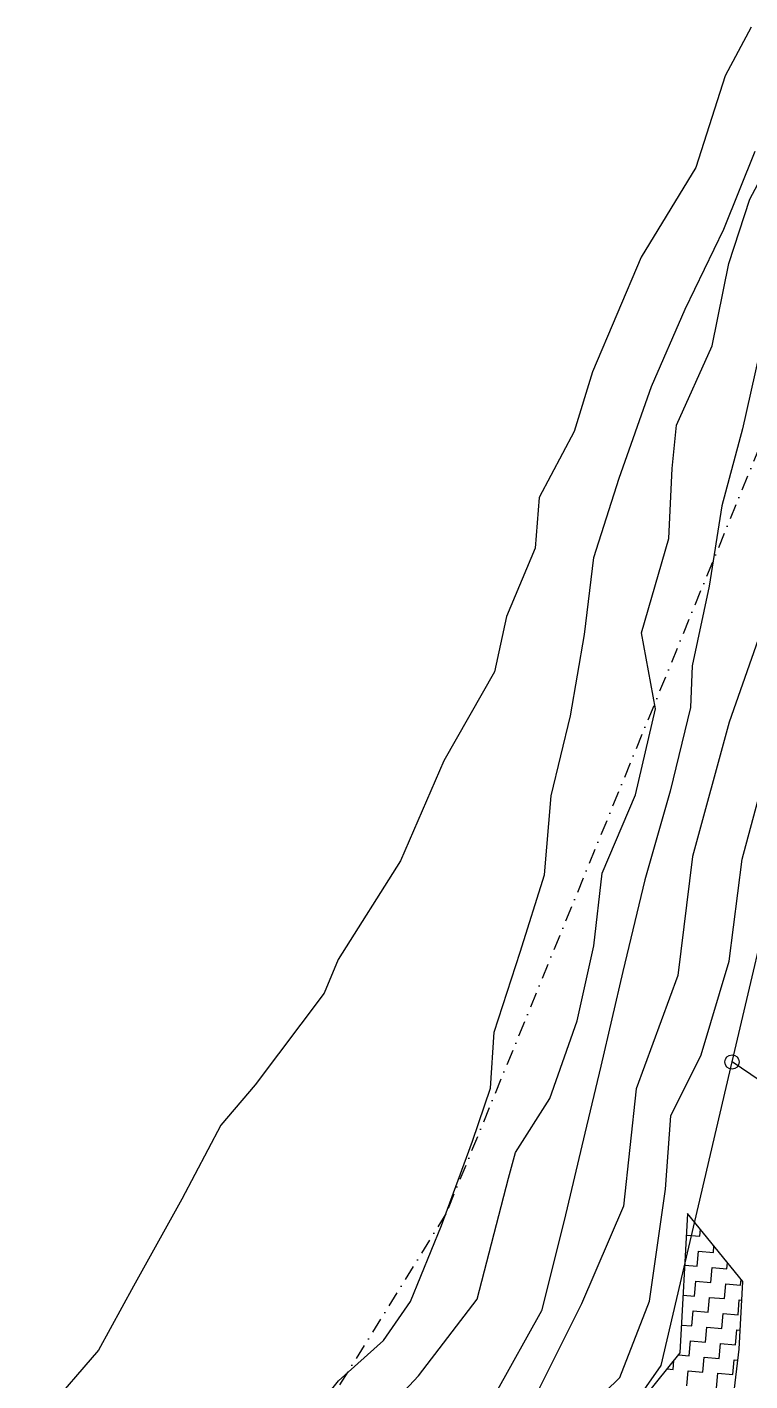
# Model space of a CAD drawing. Header units: metres. Extents: x 302356 to 305648, y 1939949 to 1943623.
# Drawn here: x 302528.6 to 302763.8, y 1943161.7 to 1943602.3 of the extents above; entities that cross this region are included whole.
import ezdxf

# ---------------------------------------------------------------- set-up
doc = ezdxf.new("R2010")
doc.units = ezdxf.units.M
doc.linetypes.add('DASHDOT', pattern=[1, 0.5, -0.25, 0, -0.25])
for name, color, linetype in [('LINE_WATER', 4, 'Continuous'), ('POLY_HATCH', 12, 'Continuous'), ('POLY_PARCEL', 6, 'Continuous'), ('POLY_WATER', 4, 'Continuous'), ('V_BOUND_STREAM_LINE', 7, 'DASHDOT')]:
    doc.layers.add(name, color=color, linetype=linetype)

msp = doc.modelspace()

# ---------------------------------------------------------------- linework, layer by layer
msp.add_circle((302757.99, 1943265.5), 2.33)
at = {"layer": 'LINE_WATER'}
for p, q in [((302763.74, 1943546.25), (302774.99, 1943567.47)), ((302755.32, 1943536.5), (302765.48, 1943561.95)), ((302756.92, 1943525.38), (302763.74, 1943546.25)), ((302742.68, 1943510.52), (302755.32, 1943536.5)), ((302751.53, 1943498.53), (302756.92, 1943525.38)), ((302731.82, 1943485.37), (302742.68, 1943510.52)), ((302739.88, 1943472.71), (302751.53, 1943498.53)), ((302766.79, 1943495.74), (302761.39, 1943471.57)), ((302721.28, 1943455.55), (302731.82, 1943485.37)), ((302738.53, 1943458.68), (302739.88, 1943472.71)), ((302761.39, 1943471.57), (302754.7, 1943446.54)), ((302737.4, 1943435.85), (302738.53, 1943458.68)), ((302713.05, 1943429.68), (302721.28, 1943455.55)), ((302754.7, 1943446.54), (302750.58, 1943420.32)), ((302728.5, 1943405.16), (302737.4, 1943435.85)), ((302710.01, 1943404.58), (302713.05, 1943429.68)), ((302750.58, 1943420.32), (302745.03, 1943394.46)), ((302768.64, 1943409.19), (302757.07, 1943376.08)), ((302705.39, 1943378.15), (302710.01, 1943404.58)), ((302733.06, 1943380.38), (302728.5, 1943405.16)), ((302745.03, 1943394.46), (302744.46, 1943380.85)), ((302726.59, 1943352.4), (302733.06, 1943380.38)), ((302744.46, 1943380.85), (302737.81, 1943353.62)), ((302699.09, 1943352.11), (302705.39, 1943378.15)), ((302757.07, 1943376.08), (302745.15, 1943332.38)), ((302761.32, 1943331.54), (302771.64, 1943369.78)), ((302737.81, 1943353.62), (302729.56, 1943324.82)), ((302696.97, 1943326.44), (302699.09, 1943352.11)), ((302715.71, 1943327), (302726.59, 1943352.4)), ((302745.15, 1943332.38), (302740.38, 1943293.66)), ((302757.03, 1943298.36), (302761.32, 1943331.54)), ((302689.04, 1943301.28), (302696.97, 1943326.44)), ((302713.04, 1943303.33), (302715.71, 1943327)), ((302729.56, 1943324.82), (302722.44, 1943294.95)), ((302680.54, 1943275.18), (302689.04, 1943301.28)), ((302707.62, 1943278.93), (302713.04, 1943303.33)), ((302747.93, 1943267.83), (302757.03, 1943298.36)), ((302722.44, 1943294.95), (302715.24, 1943264.11)), ((302740.38, 1943293.66), (302726.81, 1943256.81)), ((302698.69, 1943253.6), (302707.62, 1943278.93)), ((302679.33, 1943257), (302680.54, 1943275.18)), ((302738.08, 1943248), (302747.93, 1943267.83)), ((302715.24, 1943264.11), (302710.05, 1943242.37)), ((302673.55, 1943239.69), (302679.33, 1943257)), ((302726.81, 1943256.81), (302722.64, 1943218.59)), ((302687.52, 1943236.04), (302698.69, 1943253.6)), ((302736.28, 1943224.11), (302738.08, 1943248)), ((302710.05, 1943242.37), (302703.3, 1943213.93)), ((302663.46, 1943212.28), (302673.55, 1943239.69)), ((302685.2, 1943227.7), (302687.52, 1943236.04)), ((302675.06, 1943188.34), (302685.2, 1943227.7)), ((302731.15, 1943187.65), (302736.28, 1943224.11)), ((302722.64, 1943218.59), (302708.95, 1943186.79)), ((302653.37, 1943187.55), (302663.46, 1943212.28)), ((302703.3, 1943213.93), (302695.98, 1943184.57)), ((302644.58, 1943174.9), (302653.37, 1943187.55)), ((302655.91, 1943163.42), (302675.06, 1943188.34)), ((302708.95, 1943186.79), (302692.34, 1943153.56)), ((302721.42, 1943162.78), (302731.15, 1943187.65)), ((302695.98, 1943184.57), (302681.07, 1943157.81)), ((302629.88, 1943161.78), (302644.58, 1943174.9)), ((302633.42, 1943139.28), (302655.91, 1943163.42)), ((302610.82, 1943137.83), (302629.88, 1943161.78)), ((302711.94, 1943153.54), (302721.42, 1943162.78))]:
    msp.add_line(p, q, dxfattribs=at)
at = {"layer": 'POLY_HATCH'}
for p, q in [((302743.52, 1943216.19), (302741.04, 1943170.81)), ((302761.46, 1943194.04), (302743.52, 1943216.19)), ((302760.28, 1943172.08), (302761.46, 1943194.04)), ((302757.26, 1943145.86), (302760.28, 1943172.08)), ((302741.04, 1943170.81), (302716.5, 1943140.59))]:
    msp.add_line(p, q, dxfattribs=at)
at = {"layer": 'POLY_HATCH', "linetype": 'Continuous', "ltscale": 10}
for p, q in [((302743.14, 1943209.15), (302747.47, 1943208.77)), ((302747.47, 1943208.77), (302747.67, 1943211.07)), ((302746.62, 1943199.05), (302747.05, 1943203.91)), ((302747.05, 1943203.91), (302751.91, 1943203.49)), ((302751.91, 1943203.49), (302752.09, 1943205.6)), ((302742.61, 1943199.4), (302746.62, 1943199.05)), ((302751.06, 1943193.76), (302751.48, 1943198.63)), ((302751.48, 1943198.63), (302756.34, 1943198.2)), ((302756.34, 1943198.2), (302756.51, 1943200.14)), ((302745.78, 1943189.33), (302746.2, 1943194.19)), ((302746.2, 1943194.19), (302751.06, 1943193.76)), ((302760.78, 1943192.92), (302760.94, 1943194.68)), ((302742.07, 1943189.65), (302745.78, 1943189.33)), ((302755.5, 1943188.48), (302755.92, 1943193.34)), ((302755.92, 1943193.34), (302760.78, 1943192.92)), ((302750.21, 1943184.04), (302750.64, 1943188.9)), ((302750.64, 1943188.9), (302755.5, 1943188.48)), ((302759.94, 1943183.2), (302760.36, 1943188.06)), ((302760.36, 1943188.06), (302761.13, 1943187.99)), ((302744.93, 1943179.6), (302745.35, 1943184.47)), ((302745.35, 1943184.47), (302750.21, 1943184.04)), ((302754.65, 1943178.76), (302755.07, 1943183.62)), ((302755.07, 1943183.62), (302759.94, 1943183.2)), ((302741.54, 1943179.9), (302744.93, 1943179.6)), ((302749.37, 1943174.32), (302749.79, 1943179.18)), ((302749.79, 1943179.18), (302754.65, 1943178.76)), ((302759.09, 1943173.47), (302759.51, 1943178.33)), ((302759.51, 1943178.33), (302760.61, 1943178.24)), ((302744.08, 1943169.88), (302744.51, 1943174.74)), ((302744.51, 1943174.74), (302749.37, 1943174.32)), ((302753.8, 1943169.04), (302754.23, 1943173.9)), ((302754.23, 1943173.9), (302759.09, 1943173.47)), ((302738.8, 1943165.44), (302739.05, 1943168.36)), ((302740.54, 1943170.19), (302744.08, 1943169.88)), ((302748.52, 1943164.6), (302748.94, 1943169.46)), ((302748.94, 1943169.46), (302753.8, 1943169.04)), ((302758.24, 1943163.75), (302758.67, 1943168.61)), ((302758.67, 1943168.61), (302759.87, 1943168.51)), ((302736.82, 1943165.62), (302738.8, 1943165.44)), ((302743.24, 1943160.16), (302743.66, 1943165.02)), ((302743.66, 1943165.02), (302748.52, 1943164.6)), ((302752.96, 1943159.31), (302753.38, 1943164.18)), ((302753.38, 1943164.18), (302758.24, 1943163.75))]:
    msp.add_line(p, q, dxfattribs=at)
at = {"layer": 'POLY_PARCEL'}
msp.add_line((302806.29, 1943232.85), (302757.99, 1943265.5), dxfattribs=at)
at = {"layer": 'POLY_WATER'}
for p, q in [((302764.21, 1943602.3), (302755.74, 1943586.47)), ((302755.74, 1943586.47), (302746.21, 1943556.58)), ((302746.21, 1943556.58), (302728.45, 1943527.41)), ((302728.45, 1943527.41), (302712.58, 1943490.14)), ((302712.58, 1943490.14), (302706.56, 1943470.64)), ((302706.56, 1943470.64), (302695.18, 1943449.2)), ((302695.18, 1943449.2), (302693.92, 1943432.74)), ((302693.92, 1943432.74), (302684.53, 1943410.43)), ((302757.99, 1943265.5), (302798, 1943435.89)), ((302684.53, 1943410.43), (302680.72, 1943392.47)), ((302680.72, 1943392.47), (302664.19, 1943363.54)), ((302664.19, 1943363.54), (302650.11, 1943330.94)), ((302650.11, 1943330.94), (302629.85, 1943298.88)), ((302629.85, 1943298.88), (302625.26, 1943287.89)), ((302625.26, 1943287.89), (302602.77, 1943258.1)), ((302734.9, 1943166.68), (302757.99, 1943265.5)), ((302602.77, 1943258.1), (302591.59, 1943244.92)), ((302591.59, 1943244.92), (302578.94, 1943220.83)), ((302578.94, 1943220.83), (302563.15, 1943192.52)), ((302563.15, 1943192.52), (302551.83, 1943171.76)), ((302551.83, 1943171.76), (302528.55, 1943144.8)), ((302717.27, 1943141.58), (302734.9, 1943166.68))]:
    msp.add_line(p, q, dxfattribs=at)
at = {"layer": 'V_BOUND_STREAM_LINE', "ltscale": 10}
for p, q in [((302766.89, 1943465.55), (302664.88, 1943216.12)), ((302664.88, 1943216.12), (302532.92, 1943003.55))]:
    msp.add_line(p, q, dxfattribs=at)

doc.saveas('drawing.dxf')
